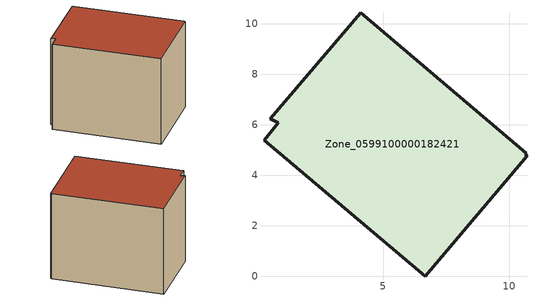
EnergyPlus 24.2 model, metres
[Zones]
Zone_0599100000182421
 floor ground (C_G): 4.11,10.42 10.66,4.86 10.63,4.82 10.7,4.76 6.66,0 0.28,5.38 0.85,6.07 0.52,6.22 z0.09
 wall outside (C_F): 0.28,5.38 6.66,0 10.7,4.76 10.63,4.82 10.66,4.86 4.11,10.42 0.52,6.22 0.85,6.07 0.28,5.38 z0.09:7.11
 roof outside (C_R): 10.66,4.86 4.11,10.42 0.52,6.22 0.85,6.07 0.28,5.38 6.66,0 10.7,4.76 10.63,4.82 z7.11
[BUILDING]
Pand.0599100000182421: North Axis=0; Terrain=City; Loads Convergence Tolerance Value=0.04; Temperature Convergence Tolerance Value=0.4; Solar Distribution=FullExterior; Maximum Number of Warmup Days=25; Minimum Number of Warmup Days=1
[Site:Location]
Rotterdam.The.Hague.AP_ZH_NLD Design_Conditions: Latitude=51.96; Longitude=4.45; Time Zone=1; Elevation=-4.5
[SITE:GROUNDTEMPERATURE:BUILDINGSURFACE]
18, 18, 18, 18, 18, 18, 18, 18, 18, 18, 18, 18
[MATERIAL] Thermal Absorptance=0.9; Solar Absorptance=0.7; Visible Absorptance=0.7
Name | Roughness | Thickness | Conductivity | Density | Specific Heat
G.TC.1946-1964 | MediumSmooth | 0.15 | 1 | 540 | 1210
F.TC.1946-1964 | Rough | 0.3 | 0.857143 | 1920 | 840
R.TC.1946-1964 | MediumRough | 0.2 | 0.235294 | 1500 | 1000
[CONSTRUCTION]
C_G: G.TC.1946-1964
C_F: F.TC.1946-1964
C_R: R.TC.1946-1964
[ZONE]
Zone_0599100000182421: Type=1; Multiplier=1; Ceiling Height=Autocalculate; Volume=Autocalculate; Floor Area=autocalculate; Part of Total Floor Area=Yes
[ZONEINFILTRATION:DESIGNFLOWRATE]
Infil_Zone_0599100000182421: Zone or ZoneList or Space or SpaceList=Zone_0599100000182421; Schedule=AlwaysOn; Design Flow Rate Calculation Method=Flow/Area; Flow Rate per Floor Area=0.003; Constant Term Coefficient=1; Temperature Term Coefficient=0; Velocity Term Coefficient=0; Velocity Squared Term Coefficient=0
[HVACTEMPLATE:ZONE:IDEALLOADSAIRSYSTEM]
Zone_0599100000182421: Maximum Heating Supply Air Temperature=50; Minimum Cooling Supply Air Temperature=13; Maximum Heating Supply Air Humidity Ratio=0.0156; Minimum Cooling Supply Air Humidity Ratio=0.0077; Heating Limit=NoLimit; Cooling Limit=NoLimit; Dehumidification Control Type=ConstantSensibleHeatRatio; Cooling Sensible Heat Ratio=0.7; Dehumidification Setpoint=60; Humidification Control Type=None; Humidification Setpoint=30; Outdoor Air Method=None; Outdoor Air Flow Rate per Person=0.00944; Outdoor Air Flow Rate per Zone Floor Area=0; Outdoor Air Flow Rate per Zone=0; Demand Controlled Ventilation Type=None; Outdoor Air Economizer Type=NoEconomizer; Heat Recovery Type=None; Sensible Heat Recovery Effectiveness=0.7; Latent Heat Recovery Effectiveness=0.65
[ZONECONTROL:THERMOSTAT]
ThermostatControl_Zone_0599100000182421: Zone or ZoneList=Zone_0599100000182421; Control Type Schedule=DualSetpointControlType; Control 1=Thermostat_Zone_0599100000182421; Temperature Difference Between Cutout And Setpoint=0
[THERMOSTATSETPOINT:DUALSETPOINT]
Thermostat_Zone_0599100000182421: Heating Setpoint Temperature Schedule=HeatingSetpoint_Zone_0599100000182421; Cooling Setpoint Temperature Schedule=CoolingSetpoint_Zone_0599100000182421
[SCHEDULE:COMPACT]
HeatingSetpoint_Zone_0599100000182421: Through: 12/31, For: AllDays, Until: 24:00, 21
CoolingSetpoint_Zone_0599100000182421: Through: 12/31, For: AllDays, Until: 24:00, 24
DualSetpointControlType: Through: 12/31, For: AllDays, Until: 24:00, 4
AlwaysOn: Through: 12/31, For: AllDays, Until: 24:00, 1
